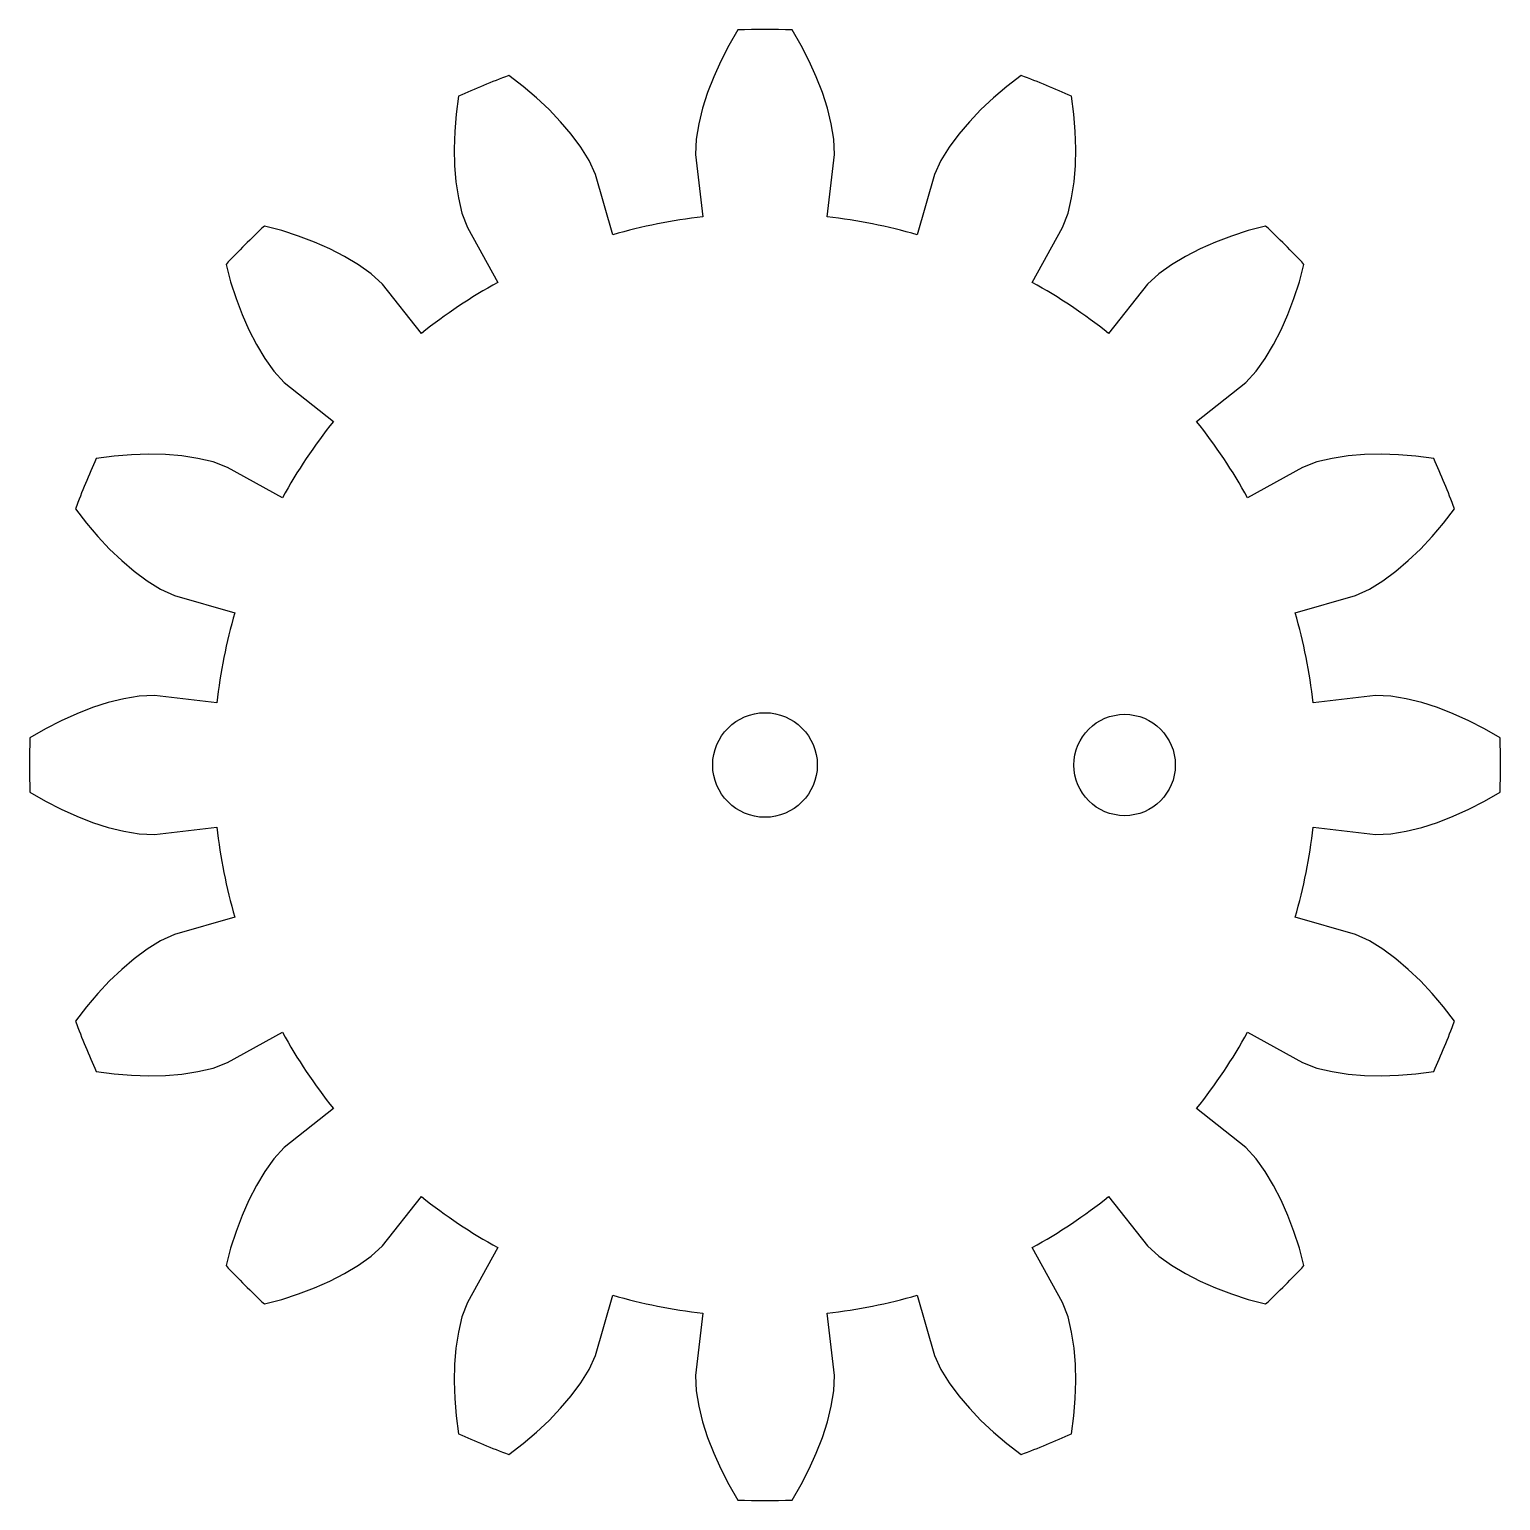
# Model space of a CAD drawing. Header units: millimetres. Extents: x 0 to 45, y 0 to 45.
import ezdxf

# ---------------------------------------------------------------- set-up
doc = ezdxf.new("R2010")
doc.units = ezdxf.units.MM
doc.layers.add('CUT', color=1, linetype='Continuous')

msp = doc.modelspace()

# ---------------------------------------------------------------- linework, layer by layer
at = {"layer": 'CUT'}
msp.add_lwpolyline([(39.267, 20.596), (41.174, 20.379), (41.642, 20.396), (42.116, 20.473), (42.593, 20.591), (43.072, 20.745), (43.552, 20.931), (44.031, 21.148), (44.509, 21.394), (44.985, 21.668, 0.018494), (44.985, 23.332), (44.509, 23.606), (44.031, 23.852), (43.552, 24.069), (43.072, 24.255), (42.593, 24.409), (42.116, 24.527), (41.642, 24.604), (41.174, 24.621), (39.267, 24.404, 0.041659), (38.72, 27.157), (40.564, 27.687), (40.99, 27.882), (41.399, 28.134), (41.794, 28.426), (42.178, 28.751), (42.55, 29.107), (42.909, 29.491), (43.257, 29.901), (43.591, 30.336, 0.018494), (42.955, 31.873), (42.41, 31.944), (41.875, 31.988), (41.349, 32.005), (40.835, 31.994), (40.333, 31.953), (39.847, 31.88), (39.38, 31.769), (38.941, 31.605), (37.262, 30.676, 0.041659), (35.703, 33.01), (37.204, 34.205), (37.523, 34.548), (37.804, 34.937), (38.058, 35.358), (38.288, 35.806), (38.495, 36.277), (38.681, 36.769), (38.845, 37.281), (38.987, 37.811, 0.018494), (37.811, 38.987), (37.281, 38.845), (36.769, 38.681), (36.277, 38.495), (35.806, 38.288), (35.358, 38.058), (34.937, 37.804), (34.548, 37.523), (34.205, 37.204), (33.01, 35.703, 0.041659), (30.676, 37.262), (31.605, 38.941), (31.769, 39.38), (31.88, 39.847), (31.953, 40.333), (31.994, 40.835), (32.005, 41.349), (31.988, 41.875), (31.944, 42.41), (31.873, 42.955, 0.018494), (30.336, 43.591), (29.901, 43.257), (29.491, 42.909), (29.107, 42.55), (28.751, 42.178), (28.426, 41.794), (28.134, 41.399), (27.882, 40.99), (27.687, 40.564), (27.157, 38.72, 0.041659), (24.404, 39.267), (24.621, 41.174), (24.604, 41.642), (24.527, 42.116), (24.409, 42.593), (24.255, 43.072), (24.069, 43.552), (23.852, 44.031), (23.606, 44.509), (23.332, 44.985, 0.018494), (21.668, 44.985), (21.394, 44.509), (21.148, 44.031), (20.931, 43.552), (20.745, 43.072), (20.591, 42.593), (20.473, 42.116), (20.396, 41.642), (20.379, 41.174), (20.596, 39.267, 0.041659), (17.843, 38.72), (17.313, 40.564), (17.118, 40.99), (16.866, 41.399), (16.574, 41.794), (16.249, 42.178), (15.893, 42.55), (15.509, 42.909), (15.099, 43.257), (14.664, 43.591, 0.018494), (13.127, 42.955), (13.056, 42.41), (13.012, 41.875), (12.995, 41.349), (13.006, 40.835), (13.047, 40.333), (13.12, 39.847), (13.231, 39.38), (13.395, 38.941), (14.324, 37.262, 0.041659), (11.99, 35.703), (10.795, 37.204), (10.452, 37.523), (10.063, 37.804), (9.642, 38.058), (9.194, 38.288), (8.723, 38.495), (8.231, 38.681), (7.719, 38.845), (7.189, 38.987, 0.018494), (6.013, 37.811), (6.155, 37.281), (6.319, 36.769), (6.505, 36.277), (6.712, 35.806), (6.942, 35.358), (7.196, 34.937), (7.477, 34.548), (7.796, 34.205), (9.297, 33.01, 0.041659), (7.738, 30.676), (6.059, 31.605), (5.62, 31.769), (5.153, 31.88), (4.667, 31.953), (4.165, 31.994), (3.651, 32.005), (3.125, 31.988), (2.59, 31.944), (2.045, 31.873, 0.018494), (1.409, 30.336), (1.743, 29.901), (2.091, 29.491), (2.45, 29.107), (2.822, 28.751), (3.206, 28.426), (3.601, 28.134), (4.01, 27.882), (4.436, 27.687), (6.28, 27.157, 0.041659), (5.733, 24.404), (3.826, 24.621), (3.358, 24.604), (2.884, 24.527), (2.407, 24.409), (1.928, 24.255), (1.448, 24.069), (0.969, 23.852), (0.491, 23.606), (0.015, 23.332, 0.018494), (0.015, 21.668), (0.491, 21.394), (0.969, 21.148), (1.448, 20.931), (1.928, 20.745), (2.407, 20.591), (2.884, 20.473), (3.358, 20.396), (3.826, 20.379), (5.733, 20.596, 0.041659), (6.28, 17.843), (4.436, 17.313), (4.01, 17.118), (3.601, 16.866), (3.206, 16.574), (2.822, 16.249), (2.45, 15.893), (2.091, 15.509), (1.743, 15.099), (1.409, 14.664, 0.018494), (2.045, 13.127), (2.59, 13.056), (3.125, 13.012), (3.651, 12.995), (4.165, 13.006), (4.667, 13.047), (5.153, 13.12), (5.62, 13.231), (6.059, 13.395), (7.738, 14.324, 0.041659), (9.297, 11.99), (7.796, 10.795), (7.477, 10.452), (7.196, 10.063), (6.942, 9.642), (6.712, 9.194), (6.505, 8.723), (6.319, 8.231), (6.155, 7.719), (6.013, 7.189, 0.018494), (7.189, 6.013), (7.719, 6.155), (8.231, 6.319), (8.723, 6.505), (9.194, 6.712), (9.642, 6.942), (10.063, 7.196), (10.452, 7.477), (10.795, 7.796), (11.99, 9.297, 0.041659), (14.324, 7.738), (13.395, 6.059), (13.231, 5.62), (13.12, 5.153), (13.047, 4.667), (13.006, 4.165), (12.995, 3.651), (13.012, 3.125), (13.056, 2.59), (13.127, 2.045, 0.018494), (14.664, 1.409), (15.099, 1.743), (15.509, 2.091), (15.893, 2.45), (16.249, 2.822), (16.574, 3.206), (16.866, 3.601), (17.118, 4.01), (17.313, 4.436), (17.843, 6.28, 0.041659), (20.596, 5.733), (20.379, 3.826), (20.396, 3.358), (20.473, 2.884), (20.591, 2.407), (20.745, 1.928), (20.931, 1.448), (21.148, 0.969), (21.394, 0.491), (21.668, 0.015, 0.018494), (23.332, 0.015), (23.606, 0.491), (23.852, 0.969), (24.069, 1.448), (24.255, 1.928), (24.409, 2.407), (24.527, 2.884), (24.604, 3.358), (24.621, 3.826), (24.404, 5.733, 0.041659), (27.157, 6.28), (27.687, 4.436), (27.882, 4.01), (28.134, 3.601), (28.426, 3.206), (28.751, 2.822), (29.107, 2.45), (29.491, 2.091), (29.901, 1.743), (30.336, 1.409, 0.018494), (31.873, 2.045), (31.944, 2.59), (31.988, 3.125), (32.005, 3.651), (31.994, 4.165), (31.953, 4.667), (31.88, 5.153), (31.769, 5.62), (31.605, 6.059), (30.676, 7.738, 0.041659), (33.01, 9.297), (34.205, 7.796), (34.548, 7.477), (34.937, 7.196), (35.358, 6.942), (35.806, 6.712), (36.277, 6.505), (36.769, 6.319), (37.281, 6.155), (37.811, 6.013, 0.018494), (38.987, 7.189), (38.845, 7.719), (38.681, 8.231), (38.495, 8.723), (38.288, 9.194), (38.058, 9.642), (37.804, 10.063), (37.523, 10.452), (37.204, 10.795), (35.703, 11.99, 0.041659), (37.262, 14.324), (38.941, 13.395), (39.38, 13.231), (39.847, 13.12), (40.333, 13.047), (40.835, 13.006), (41.349, 12.995), (41.875, 13.012), (42.41, 13.056), (42.955, 13.127, 0.018494), (43.591, 14.664), (43.257, 15.099), (42.909, 15.509), (42.55, 15.893), (42.178, 16.249), (41.794, 16.574), (41.399, 16.866), (40.99, 17.118), (40.564, 17.313), (38.72, 17.843, 0.041659)], format="xyb", close=True, dxfattribs=at)
for centre, radius in [((22.5, 22.5), 1.6), ((33.5, 22.5), 1.55)]:
    msp.add_circle(centre, radius, dxfattribs=at)

doc.saveas('drawing.dxf')
